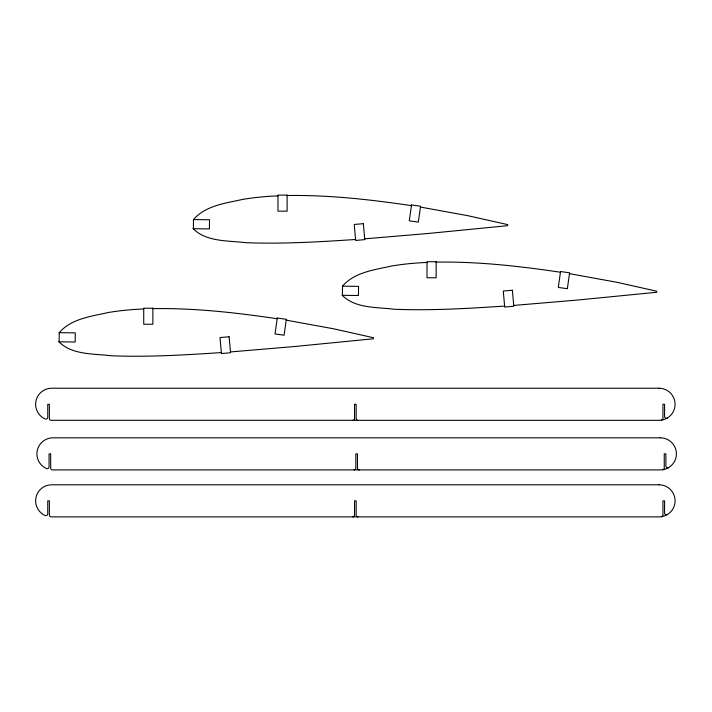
<?xml version="1.0" encoding="UTF-8"?>
<svg xmlns="http://www.w3.org/2000/svg" width="712" height="712" viewBox="0 0 712 712"><rect width="100%" height="100%" fill="white"/><g stroke="black" fill="none" stroke-linecap="round" stroke-linejoin="round"><path stroke-width="1.07" d="M59.39 332.504C71.378 318.602 91.626 316.279 108.589 312.47A270.524 270.524 0 0 1 143.735 308.99M193.628 219.403C205.617 205.51 225.864 203.178 242.828 199.378A270.524 270.524 0 0 1 277.974 195.889M342.668 285.993C354.656 272.1 374.904 269.768 391.867 265.968A270.524 270.524 0 0 1 427.013 262.479M507.816 225.66L428.339 233.465L364.704 238.84M656.847 292.258L577.379 300.055L513.735 305.43M373.577 338.761L294.109 346.566L230.465 351.933M355.582 239.49C318.923 241.902 282.139 244.136 245.391 242.667C227.902 240.451 206.275 242.089 193.014 228.534M504.621 306.08C467.953 308.492 431.178 310.726 394.421 309.257C376.942 307.041 355.315 308.679 342.054 295.133M221.343 352.582C184.684 355.003 147.9 357.237 111.152 355.76C93.664 353.553 72.037 355.19 58.776 341.635M287.114 195.533C328.757 194.848 370.285 199.547 411.42 205.643M436.153 262.123C477.797 261.446 519.324 266.137 560.451 272.233M152.875 308.634C194.518 307.949 236.046 312.648 277.182 318.736M420.445 207.067L467.624 215.647L507.816 224.654M569.484 273.657L616.654 282.237L656.847 291.244M286.215 320.16L333.385 328.748L373.577 337.755M661.368 420.151A1.842 1.842 0 0 0 662.943 418.327L662.943 404.274L664.563 404.274L664.563 416.422A1.842 1.842 0 0 0 667.358 417.997M352.698 420.32A1.842 1.842 0 0 0 354.54 418.478L354.54 404.274L356.16 404.274L356.16 418.478A1.842 1.842 0 0 0 358.002 420.32M662.676 469.742A1.842 1.842 0 0 0 664.252 467.918L664.252 453.864L665.871 453.864L665.871 466.013A1.842 1.842 0 0 0 668.666 467.588M353.998 469.911A1.842 1.842 0 0 0 355.84 468.06L355.84 453.864L357.46 453.864L357.46 468.06A1.842 1.842 0 0 0 359.302 469.911M661.368 516.716A1.842 1.842 0 0 0 662.943 514.892L662.943 500.839L664.563 500.839L664.563 512.987A1.842 1.842 0 0 0 667.358 514.562M352.698 516.885A1.842 1.842 0 0 0 354.54 515.043L354.54 500.839L356.16 500.839L356.16 515.043A1.842 1.842 0 0 0 358.002 516.885M59.247 332.673L59.132 341.813L75.178 342.009L75.285 332.869L59.247 332.673M193.486 219.581L193.37 228.721L209.417 228.908L209.524 219.768L193.486 219.581M342.517 286.171L342.41 295.311L358.456 295.498L358.563 286.358L342.517 286.171M277.28 318.05L275.028 333.937L284.079 335.219L286.331 319.332L277.28 318.05M411.518 204.958L409.267 220.836L418.318 222.117L420.57 206.231L411.518 204.958M560.549 271.548L558.306 287.434L567.357 288.707L569.6 272.821L560.549 271.548M363.343 223.657L354.238 224.467L355.671 240.451L364.775 239.632L363.343 223.657M512.382 290.247L503.277 291.066L504.701 307.041L513.806 306.231L512.382 290.247M229.104 336.758L219.999 337.568L221.432 353.553L230.537 352.734L229.104 336.758M287.114 195.115L277.974 195.115L277.974 211.161L287.114 211.161L287.114 195.115M436.153 261.704L427.013 261.704L427.013 277.751L436.153 277.751L436.153 261.704M152.875 308.216L143.735 308.216L143.735 324.254L152.875 324.254L152.875 308.216M659.054 388.236L51.647 388.236A16.047 16.047 0 0 0 45.159 418.95A1.842 1.842 0 0 0 47.748 417.268L47.748 404.274L49.368 404.274L49.368 418.469A1.842 1.842 0 0 0 51.157 420.311L659.054 420.32A16.047 16.047 0 0 0 675.092 404.274A16.047 16.047 0 0 0 659.054 388.236M660.353 437.818L52.946 437.818A16.047 16.047 0 0 0 46.467 468.541A1.842 1.842 0 0 0 49.057 466.849L49.057 453.864L50.677 453.864L50.677 468.06A1.842 1.842 0 0 0 52.457 469.902L660.353 469.911A16.047 16.047 0 0 0 676.4 453.864A16.047 16.047 0 0 0 660.353 437.818M659.054 484.801L51.647 484.801A16.047 16.047 0 0 0 45.159 515.515A1.842 1.842 0 0 0 47.748 513.833L47.748 500.839L49.368 500.839L49.368 515.034A1.842 1.842 0 0 0 51.157 516.876L659.054 516.885A16.047 16.047 0 0 0 675.092 500.839A16.047 16.047 0 0 0 659.054 484.801"/></g></svg>
